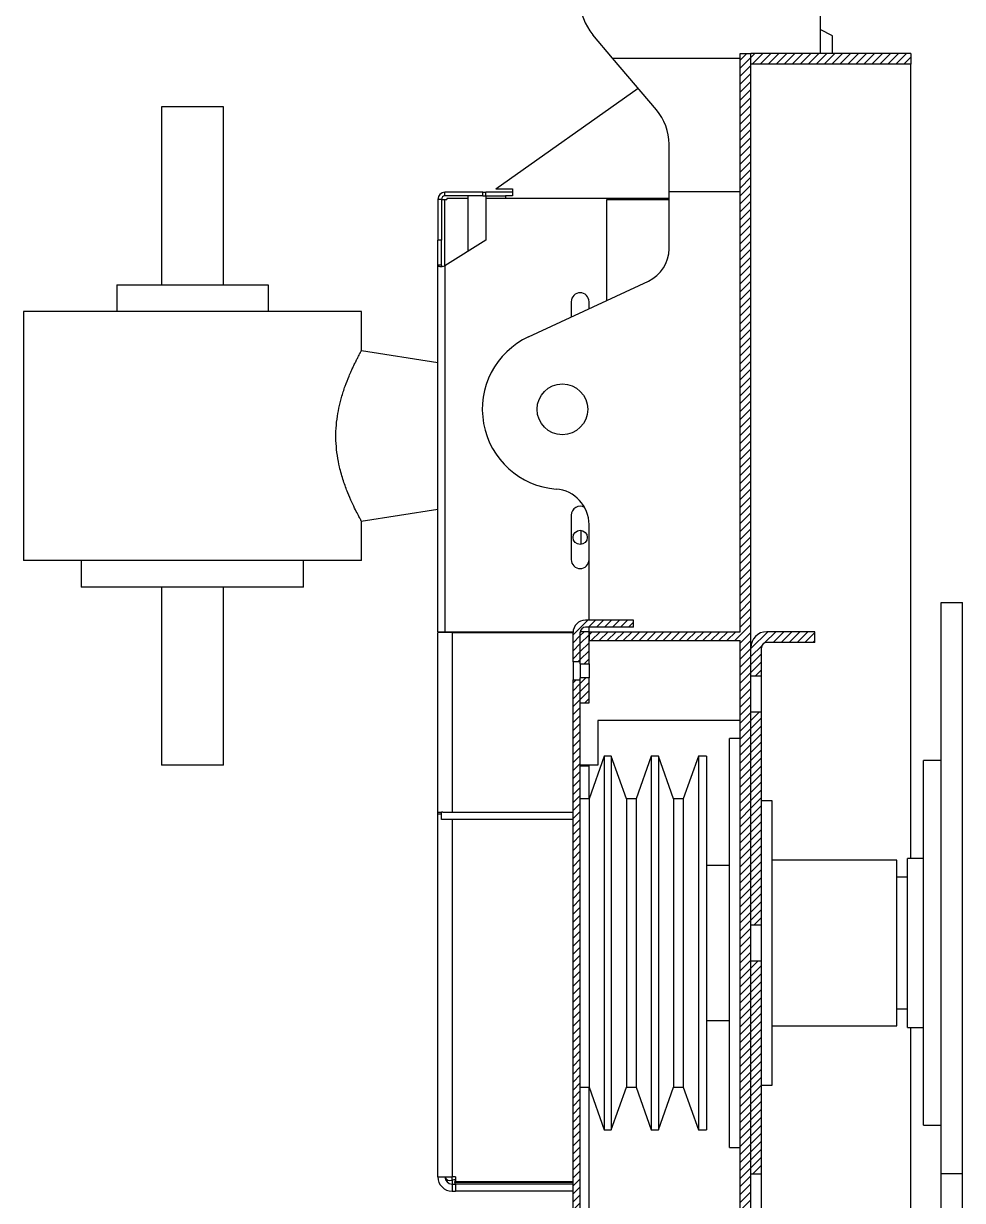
# Model space of a CAD drawing. Header units: millimetres. Extents: x -816 to 2660, y 734 to 4049.
# Drawn here: x 2054 to 2582, y 1761 to 2422 of the extents above; entities that cross this region are included whole.
import ezdxf

# ---------------------------------------------------------------- set-up
doc = ezdxf.new("R2010")
doc.units = ezdxf.units.MM
pattern_1 = [(45, (-1e-13, 16.0072), (-2.245064, 2.245064), [])]

msp = doc.modelspace()

# ---------------------------------------------------------------- hatches: boundary and pattern name
at = {"linetype": 'Continuous', "lineweight": 18}
h = msp.add_hatch(dxfattribs=at)
h.set_pattern_fill('ANSI31', style=0)
h.set_pattern_definition(pattern_1)
h.paths.add_polyline_path([(2457.42, 1517.33), (2463.42, 1517.33), (2463.42, 2405.33), (2457.42, 2405.33), (2457.42, 2080.33), (2372.42, 2080.33), (2372.42, 2075.33), (2457.42, 2075.33)], flags=0)
h = msp.add_hatch(dxfattribs=at)
h.set_pattern_fill('ANSI31', style=0)
h.set_pattern_definition(pattern_1)
h.paths.add_polyline_path([(2463.42, 2399.33), (2553.42, 2399.33), (2553.42, 2405.33), (2463.42, 2405.33)], flags=0)
h = msp.add_hatch(dxfattribs=at)
h.set_pattern_fill('ANSI31', style=0)
h.set_pattern_definition(pattern_1)
edge = h.paths.add_edge_path(flags=0)
edge.add_line((2370.42, 2082.83), (2397.42, 2082.83))
edge.add_line((2397.42, 2082.83), (2397.42, 2086.83))
edge.add_line((2397.42, 2086.83), (2370.42, 2086.83))
edge.add_arc((2370.42, 2079.83), 7, 90, 180)
edge.add_line((2363.42, 2079.83), (2363.42, 2063.33))
edge.add_line((2363.42, 2063.33), (2367.42, 2063.33))
edge.add_line((2367.42, 2063.33), (2367.42, 2079.83))
edge.add_arc((2370.42, 2079.83), 3, 90, 180, ccw=False)
h = msp.add_hatch(dxfattribs=at)
h.set_pattern_fill('ANSI31', style=0)
h.set_pattern_definition(pattern_1)
h.paths.add_polyline_path([(2372.42, 2062.33), (2372.42, 2080.33), (2367.42, 2080.33), (2367.42, 2062.33)], flags=0)
h = msp.add_hatch(dxfattribs=at)
h.set_pattern_fill('ANSI31', style=0)
h.set_pattern_definition(pattern_1)
edge = h.paths.add_edge_path(flags=0)
edge.add_line((2463.42, 2055.33), (2469.42, 2055.33))
edge.add_line((2469.42, 2055.33), (2469.42, 2071.33))
edge.add_arc((2472.42, 2071.33), 3, 90, 180, ccw=False)
edge.add_line((2472.42, 2074.33), (2499.42, 2074.33))
edge.add_line((2499.42, 2074.33), (2499.42, 2080.33))
edge.add_line((2499.42, 2080.33), (2472.42, 2080.33))
edge.add_arc((2472.42, 2071.33), 9, 90, 180)
edge.add_line((2463.42, 2071.33), (2463.42, 2055.33))
h = msp.add_hatch(dxfattribs=at)
h.set_pattern_fill('ANSI31', style=0)
h.set_pattern_definition(pattern_1)
h.paths.add_polyline_path([(2363.42, 2053.33), (2363.42, 1267.83), (2367.42, 1267.83), (2367.42, 2053.33)], flags=0)
h = msp.add_hatch(dxfattribs=at)
h.set_pattern_fill('ANSI31', style=0)
h.set_pattern_definition(pattern_1)
h.paths.add_polyline_path([(2367.42, 2054.33), (2367.42, 2040.33), (2372.42, 2040.33), (2372.42, 2054.33)], flags=0)
h = msp.add_hatch(dxfattribs=at)
h.set_pattern_fill('ANSI31', style=0)
h.set_pattern_definition(pattern_1)
h.paths.add_polyline_path([(2469.42, 2035.33), (2463.42, 2035.33), (2463.42, 1915.33), (2469.42, 1915.33)], flags=0)
h = msp.add_hatch(dxfattribs=at)
h.set_pattern_fill('ANSI31', style=0)
h.set_pattern_definition(pattern_1)
h.paths.add_polyline_path([(2463.42, 1775.33), (2469.42, 1775.33), (2469.42, 1895.33), (2463.42, 1895.33)], flags=0)

# ---------------------------------------------------------------- linework, layer by layer
at = {"color": 7, "linetype": 'Continuous', "lineweight": 25}
for p, q in [((2502.42, 2467.58), (2502.42, 2405.33)), ((2385.66, 2402.8), (2374.53, 2415.94)), ((2509.42, 2415.33), (2502.42, 2418.77)), ((2509.42, 2405.33), (2509.42, 2415.33)), ((2385.66, 2402.8), (2457.42, 2402.8)), ((2410.31, 2373.69), (2385.66, 2402.8)), ((2457.42, 2080.33), (2457.42, 2405.33)), ((2457.42, 2405.33), (2463.42, 2405.33)), ((2463.42, 2399.33), (2463.42, 2405.33)), ((2553.42, 2405.33), (2463.42, 2405.33)), ((2463.42, 1517.33), (2463.42, 2405.33)), ((2553.42, 2405.33), (2553.42, 2399.33)), ((2553.42, 2399.33), (2463.42, 2399.33)), ((2553.42, 1952.83), (2553.42, 2399.33)), ((2320.07, 2329.33), (2399.97, 2385.9)), ((2131.92, 2375.33), (2131.92, 2275.33)), ((2149.42, 2375.33), (2131.92, 2375.33)), ((2166.92, 2375.33), (2149.42, 2375.33)), ((2166.92, 2275.33), (2166.92, 2375.33)), ((2417.42, 2327.8), (2417.42, 2354.31)), ((2320.07, 2329.33), (2329.42, 2329.33)), ((2329.42, 2329.33), (2329.42, 2325.33)), ((2289.42, 2323.33), (2287.42, 2323.33)), ((2287.42, 2323.33), (2287.42, 2300.33)), ((2289.42, 2323.33), (2289.42, 2300.33)), ((2289.42, 2323.33), (2291.42, 2323.33)), ((2291.42, 2325.33), (2291.42, 2327.33)), ((2312.65, 2327.33), (2291.42, 2327.33)), ((2312.65, 2325.33), (2291.42, 2325.33)), ((2291.42, 2323.33), (2292.41, 2323.33)), ((2292.41, 2323.92), (2292.41, 2323.33)), ((2304.42, 2323.92), (2292.41, 2323.92)), ((2304.42, 2294.09), (2304.42, 2325.33)), ((2312.65, 2325.33), (2312.65, 2327.33)), ((2312.65, 2327.33), (2314.42, 2327.33)), ((2312.65, 2325.33), (2314.42, 2325.33)), ((2314.42, 2325.33), (2314.42, 2327.33)), ((2329.42, 2327.33), (2314.42, 2327.33)), ((2314.42, 2325.33), (2314.42, 2323.92)), ((2314.42, 2325.33), (2325.42, 2325.33)), ((2314.42, 2323.92), (2314.42, 2300.33)), ((2417.42, 2323.92), (2314.42, 2323.92)), ((2329.42, 2325.33), (2325.42, 2325.33)), ((2382.42, 2266.55), (2382.42, 2323.33)), ((2382.42, 2323.33), (2417.42, 2323.33)), ((2417.42, 2327.8), (2457.42, 2327.8)), ((2417.42, 2295.57), (2417.42, 2327.8)), ((2287.42, 2286.28), (2287.42, 2300.33)), ((2289.42, 2300.33), (2287.42, 2300.33)), ((2289.42, 2286.28), (2289.42, 2300.33)), ((2314.42, 2300.33), (2291.42, 2285.97)), ((2289.42, 2286.28), (2287.42, 2286.28)), ((2287.42, 2080.33), (2287.42, 2286.28)), ((2291.42, 2285.97), (2291.42, 2080.33)), ((2338.47, 2246.15), (2405.84, 2277.43)), ((2106.92, 2275.33), (2106.92, 2260.33)), ((2106.92, 2275.33), (2191.92, 2275.33)), ((2191.92, 2275.33), (2191.92, 2260.33)), ((2362.42, 2265.83), (2362.42, 2257.27)), ((2372.42, 2261.91), (2372.42, 2265.83)), ((2054.42, 2260.33), (2054.42, 2120.33)), ((2149.42, 2260.33), (2054.42, 2260.33)), ((2244.42, 2260.33), (2149.42, 2260.33)), ((2244.42, 2238.11), (2244.42, 2260.33)), ((2287.42, 2231.44), (2244.42, 2238.25)), ((2244.37, 2142.41), (2287.42, 2149.23)), ((2362.42, 2145.83), (2362.42, 2120.83)), ((2244.42, 2120.33), (2244.42, 2142.55)), ((2367.92, 2129.37), (2367.92, 2137.3)), ((2372.42, 2086.83), (2372.42, 2140.53)), ((2149.42, 2120.33), (2054.42, 2120.33)), ((2086.92, 2120.33), (2086.92, 2105.33)), ((2244.42, 2120.33), (2149.42, 2120.33)), ((2211.92, 2105.33), (2211.92, 2120.33)), ((2149.42, 2105.33), (2086.92, 2105.33)), ((2131.92, 2105.33), (2131.92, 2005.33)), ((2211.92, 2105.33), (2149.42, 2105.33)), ((2166.92, 2005.33), (2166.92, 2105.33)), ((2570.42, 2007.83), (2570.42, 2096.65)), ((2570.42, 2096.65), (2582.42, 2096.65)), ((2582.42, 1775.74), (2582.42, 2096.65)), ((2397.42, 2086.83), (2370.42, 2086.83)), ((2397.42, 2082.83), (2397.42, 2086.83)), ((2287.42, 2080.33), (2291.42, 2080.33)), ((2287.42, 1978.83), (2287.42, 2079.83)), ((2295.42, 2079.83), (2287.42, 2079.83)), ((2291.42, 2080.33), (2363.44, 2080.33)), ((2295.42, 2079.83), (2295.42, 1978.83)), ((2295.42, 2079.83), (2363.42, 2079.83)), ((2304.42, 2079.83), (2304.42, 2080.33)), ((2314.42, 2080.33), (2314.42, 2079.83)), ((2363.42, 2063.33), (2363.42, 2079.83)), ((2367.42, 2062.33), (2367.42, 2080.33)), ((2372.42, 2080.33), (2367.42, 2080.33)), ((2367.42, 2063.33), (2367.42, 2079.83)), ((2397.42, 2082.83), (2370.42, 2082.83)), ((2372.42, 2080.33), (2372.42, 2082.83)), ((2372.42, 2062.33), (2372.42, 2080.33)), ((2372.42, 2080.33), (2372.42, 2075.33)), ((2372.42, 2080.33), (2457.42, 2080.33)), ((2499.42, 2080.33), (2472.42, 2080.33)), ((2499.42, 2074.33), (2499.42, 2080.33)), ((2372.42, 2075.33), (2457.42, 2075.33)), ((2457.42, 1517.33), (2457.42, 2075.33)), ((2463.49, 2072.47), (2463.42, 2072.47)), ((2463.42, 2055.33), (2463.42, 2071.33)), ((2469.42, 2055.33), (2469.42, 2071.33)), ((2499.42, 2074.33), (2472.42, 2074.33)), ((2367.42, 2063.33), (2363.42, 2063.33)), ((2363.42, 2063.33), (2363.42, 2053.33)), ((2367.42, 2062.33), (2372.42, 2062.33)), ((2367.42, 2062.33), (2367.42, 2054.33)), ((2372.42, 2062.33), (2372.42, 2054.33)), ((2363.42, 2053.33), (2367.42, 2053.33)), ((2363.42, 1267.83), (2363.42, 2053.33)), ((2372.42, 2054.33), (2367.42, 2054.33)), ((2367.42, 2040.33), (2367.42, 2054.33)), ((2367.42, 1267.83), (2367.42, 2053.33)), ((2372.42, 2040.33), (2372.42, 2054.33)), ((2469.42, 2055.33), (2463.42, 2055.33)), ((2469.42, 2035.33), (2469.42, 2055.33)), ((2367.42, 2040.33), (2372.42, 2040.33)), ((2463.42, 2035.33), (2469.42, 2035.33)), ((2463.42, 1915.33), (2463.42, 2035.33)), ((2469.42, 1915.33), (2469.42, 2035.33)), ((2457.42, 2030.33), (2377.42, 2030.33)), ((2377.42, 2030.33), (2377.42, 2005.33)), ((2457.42, 2020.33), (2451.42, 2020.33)), ((2451.42, 1790.33), (2451.42, 2020.33)), ((2149.42, 2005.33), (2131.92, 2005.33)), ((2166.92, 2005.33), (2149.42, 2005.33)), ((2377.42, 2005.33), (2367.42, 2005.33)), ((2367.42, 2004.9), (2372.42, 2004.9)), ((2380.92, 2010.33), (2372.42, 1986.33)), ((2372.42, 2004.9), (2372.42, 2005.33)), ((2372.42, 1986.33), (2372.42, 2004.9)), ((2384.92, 2010.33), (2380.92, 2010.33)), ((2380.92, 2010.33), (2380.92, 1818.39)), ((2393.42, 1986.33), (2384.92, 2010.33)), ((2384.92, 2010.33), (2384.92, 1818.39)), ((2407.42, 2010.33), (2398.92, 1986.33)), ((2411.42, 2010.33), (2407.42, 2010.33)), ((2407.42, 2010.33), (2407.42, 1818.39)), ((2419.92, 1986.33), (2411.42, 2010.33)), ((2411.42, 2010.33), (2411.42, 1818.39)), ((2433.92, 2010.33), (2425.42, 1986.33)), ((2438.42, 2010.33), (2433.92, 2010.33)), ((2433.92, 2010.33), (2433.92, 1818.39)), ((2438.42, 2010.33), (2438.42, 1818.39)), ((2570.42, 2007.83), (2560.42, 2007.83)), ((2560.42, 1856.96), (2560.42, 2007.83)), ((2570.42, 1890.73), (2570.42, 2007.83)), ((2372.42, 1986.33), (2367.42, 1986.33)), ((2372.42, 1986.33), (2372.42, 1838.26)), ((2398.92, 1986.33), (2393.42, 1986.33)), ((2393.42, 1986.33), (2393.42, 1838.26)), ((2398.92, 1986.33), (2398.92, 1838.26)), ((2425.42, 1986.33), (2419.92, 1986.33)), ((2419.92, 1986.33), (2419.92, 1838.26)), ((2425.42, 1986.33), (2425.42, 1838.26)), ((2475.42, 1985.33), (2469.42, 1985.33)), ((2475.42, 1825.33), (2475.42, 1985.33)), ((2287.42, 1978.83), (2289.42, 1978.83)), ((2287.42, 1977.83), (2287.42, 1978.83)), ((2289.42, 1974.83), (2289.42, 1978.83)), ((2290.13, 1978.83), (2289.42, 1978.83)), ((2290.13, 1978.83), (2295.42, 1978.83)), ((2295.42, 1978.83), (2363.42, 1978.83)), ((2289.42, 1977.83), (2287.42, 1977.83)), ((2287.42, 1773.83), (2287.42, 1977.83)), ((2363.42, 1974.83), (2289.42, 1974.83)), ((2545.42, 1951.83), (2475.42, 1951.83)), ((2545.42, 1858.83), (2545.42, 1951.83)), ((2560.42, 1952.83), (2551.42, 1952.83)), ((2551.42, 1882.92), (2551.42, 1952.83)), ((2451.42, 1948.83), (2438.42, 1948.83)), ((2551.42, 1942.33), (2545.42, 1942.33)), ((2469.42, 1915.33), (2463.42, 1915.33)), ((2469.42, 1895.33), (2469.42, 1915.33)), ((2463.42, 1895.33), (2469.42, 1895.33)), ((2463.42, 1775.33), (2463.42, 1895.33)), ((2469.42, 1775.33), (2469.42, 1895.33)), ((2570.42, 1775.74), (2570.42, 1890.73)), ((2551.42, 1857.83), (2551.42, 1882.92)), ((2545.42, 1868.33), (2551.42, 1868.33)), ((2438.42, 1861.83), (2451.42, 1861.83)), ((2475.42, 1858.83), (2545.42, 1858.83)), ((2551.42, 1857.83), (2560.42, 1857.83)), ((2553.42, 1509.51), (2553.42, 1857.83)), ((2560.42, 1802.83), (2560.42, 1856.96)), ((2372.42, 1838.26), (2372.42, 1824.33)), ((2393.42, 1838.26), (2393.42, 1824.33)), ((2398.92, 1838.26), (2398.92, 1824.33)), ((2419.92, 1838.26), (2419.92, 1824.33)), ((2425.42, 1838.26), (2425.42, 1824.33)), ((2367.42, 1824.33), (2372.42, 1824.33)), ((2372.42, 1824.33), (2380.92, 1800.33)), ((2372.42, 1575.56), (2372.42, 1824.33)), ((2384.92, 1800.33), (2393.42, 1824.33)), ((2393.42, 1824.33), (2398.92, 1824.33)), ((2398.92, 1824.33), (2407.42, 1800.33)), ((2411.42, 1800.33), (2419.92, 1824.33)), ((2419.92, 1824.33), (2425.42, 1824.33)), ((2425.42, 1824.33), (2433.92, 1800.33)), ((2469.42, 1825.33), (2475.42, 1825.33)), ((2380.92, 1818.39), (2380.92, 1800.33)), ((2384.92, 1818.39), (2384.92, 1800.33)), ((2407.42, 1818.39), (2407.42, 1800.33)), ((2411.42, 1818.39), (2411.42, 1800.33)), ((2433.92, 1818.39), (2433.92, 1800.33)), ((2438.42, 1818.39), (2438.42, 1800.33)), ((2380.92, 1800.33), (2384.92, 1800.33)), ((2407.42, 1800.33), (2411.42, 1800.33)), ((2433.92, 1800.33), (2438.42, 1800.33)), ((2560.42, 1802.83), (2570.42, 1802.83)), ((2451.42, 1790.33), (2457.42, 1790.33)), ((2287.42, 1773.83), (2295.42, 1773.83)), ((2297.41, 1773.83), (2295.42, 1773.83)), ((2297.41, 1773.83), (2297.41, 1771.25)), ((2469.42, 1775.33), (2463.42, 1775.33)), ((2469.42, 1755.33), (2469.42, 1775.33)), ((2570.42, 1775.74), (2582.42, 1775.74)), ((2570.42, 1714.02), (2570.42, 1775.74)), ((2582.42, 1714.02), (2582.42, 1775.74)), ((2297.41, 1772.42), (2295.42, 1772.04)), ((2295.42, 1772.04), (2295.42, 1769.83)), ((2295.42, 1769.83), (2295.42, 1765.83)), ((2295.42, 1769.83), (2297.41, 1769.83)), ((2296.89, 1770.6), (2297.41, 1772.39)), ((2363.42, 1770.6), (2296.89, 1770.6)), ((2296.89, 1770.6), (2296.89, 1769.83)), ((2297.41, 1771.25), (2363.42, 1771.25)), ((2297.41, 1769.83), (2297.41, 1765.83)), ((2363.42, 1769.83), (2297.41, 1769.83)), ((2295.42, 1765.83), (2297.41, 1765.83)), ((2363.42, 1765.83), (2297.41, 1765.83))]:
    msp.add_line(p, q, dxfattribs=at)
at = {"color": 8, "linetype": 'Continuous', "lineweight": 25}
for p, q in [((2291.42, 2285.97), (2291.42, 2323.33)), ((2325.42, 2325.33), (2325.42, 2323.92)), ((2325.42, 2080.33), (2325.42, 2079.83)), ((2295.42, 1974.83), (2295.42, 1773.83)), ((2295.42, 1772.04), (2295.42, 1773.83))]:
    msp.add_line(p, q, dxfattribs=at)
at = {"color": 7, "linetype": 'Continuous', "lineweight": 25}
for centre, radius in [((2357.42, 2205.33), 14.25), ((2367.42, 2133.33), 4)]:
    msp.add_circle(centre, radius, dxfattribs=at)
for centre, radius, start, end in [((2397.42, 2435.33), 30, 180, 220.26471), ((2387.42, 2354.31), 30, 0, 40.26471), ((2291.42, 2323.33), 4, 90, 180), ((2291.42, 2323.33), 2, 90, 180), ((2397.42, 2295.57), 20, 294.90333, 0), ((2367.42, 2265.83), 5, 0, 180), ((2357.42, 2205.33), 45, 114.90333, 265.58827), ((2352.42, 2140.53), 20, 0, 85.58827), ((2367.42, 2145.83), 5, 59.51651, 180), ((2367.42, 2120.83), 5, 180, 0), ((2370.42, 2079.83), 7, 90, 180), ((2370.42, 2079.83), 3, 90, 180), ((2472.42, 2071.33), 9, 90, 180), ((2472.42, 2071.33), 3, 90, 180), ((2295.42, 1773.83), 8, 180, 270), ((2295.42, 1773.83), 4, 180, 270)]:
    msp.add_arc(centre, radius, start, end, dxfattribs=at)
for centre, major_axis, ratio, start_param, end_param in [((2291.42, 2287.53), (3.97, 1.44), 0.350781, 3.015316, 4.586112), ((2291.42, 2287.53), (1.8, 1.8), 0.480625, 2.693565, 3.329018), ((2295.42, 1776.34), (2.81, 4.11), 0.692506, 2.595783, 3.920972)]:
    msp.add_ellipse(centre, major_axis=major_axis, ratio=ratio, start_param=start_param, end_param=end_param, dxfattribs=at)
for points, knots in [([(2237.51, 2224.05), (2237.91, 2224.99), (2238.71, 2226.85), (2239.87, 2229.36), (2240.96, 2231.62), (2241.94, 2233.57), (2242.78, 2235.2), (2243.47, 2236.51), (2243.99, 2237.46), (2244.37, 2238.16), (2244.35, 2238.13), (2244.34, 2238.11)], [0, 0, 0, 0, 0.107924, 0.215849, 0.326799, 0.437743, 0.545751, 0.653753, 0.765476, 0.877195, 1, 1, 1, 1]), ([(2244.35, 2142.55), (2244.37, 2142.51), (2244.43, 2142.4), (2244.2, 2142.81), (2243.75, 2143.66), (2242.78, 2145.46), (2241.13, 2148.66), (2239.07, 2152.97), (2237.11, 2157.48), (2235.51, 2161.65), (2234.29, 2165.14), (2233.14, 2168.9), (2231.93, 2173.58), (2230.81, 2179.31), (2230.1, 2186.07), (2230.02, 2193.04), (2230.59, 2199.75), (2231.7, 2206.13), (2233.26, 2212.34), (2235.26, 2218.5), (2236.75, 2222.19), (2237.51, 2224.05)], [0, 0, 0, 0, 0.021894, 0.056944, 0.091996, 0.157131, 0.223949, 0.293289, 0.364332, 0.401967, 0.439599, 0.478435, 0.517264, 0.575269, 0.634866, 0.692922, 0.752872, 0.808072, 0.864545, 0.931458, 1, 1, 1, 1])]:
    msp.add_open_spline(points, degree=3, knots=knots, dxfattribs=at)

doc.saveas('drawing.dxf')
